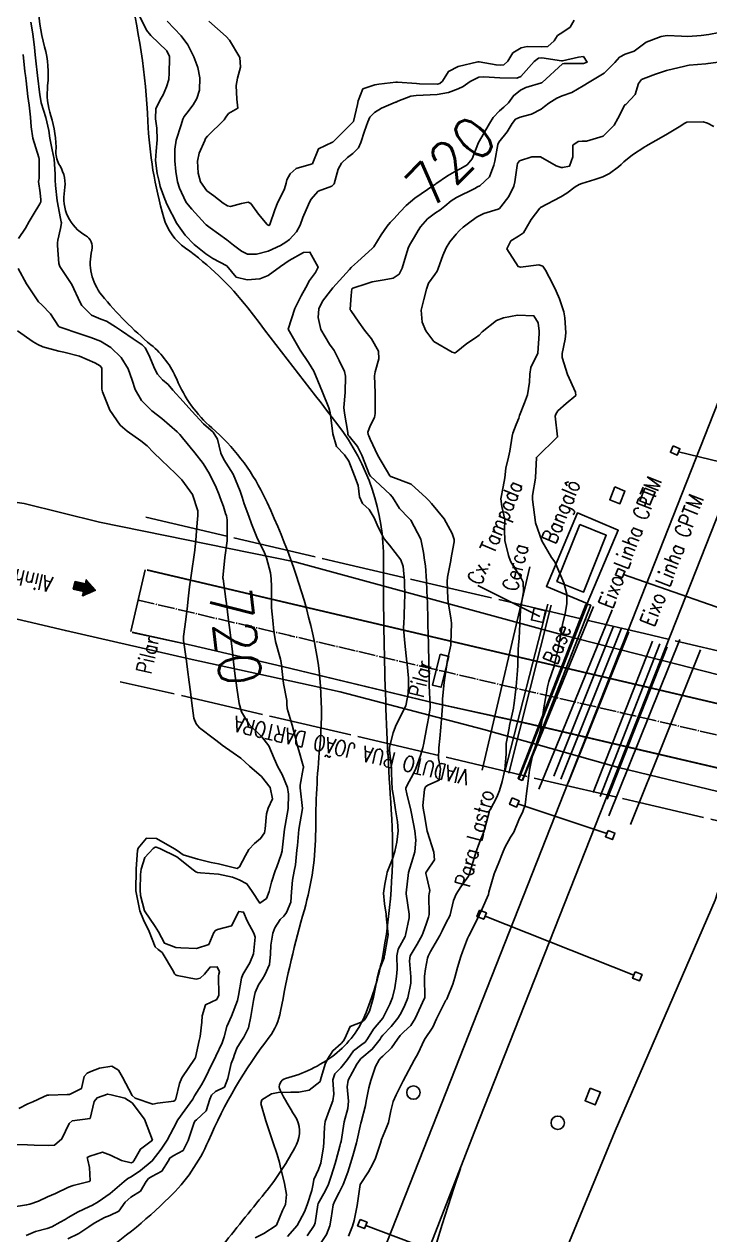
# Model space of a CAD drawing. Header units: metres. Extents: x 318500 to 325275, y 7408834 to 7428799.
# Drawn here: x 321497.7 to 321563.6, y 7415744.6 to 7415860.8 of the extents above; entities that cross this region are included whole.
import ezdxf
from ezdxf.enums import TextEntityAlignment as Align

# ---------------------------------------------------------------- set-up
doc = ezdxf.new("R2010")
doc.units = ezdxf.units.M
doc.header["$MEASUREMENT"] = 0
for name, pattern in [('CONTINUO', [0]), ('TRACEJADO', [8.7, 8, -0.7]), ('TRACO-PONTO', [1.88, 1.6, -0.14, 0, -0.14])]:
    doc.linetypes.add(name, pattern=pattern)
doc.layers.get('0').update_dxf_attribs({"color": 45})
for name, color, linetype in [('Armário', 45, 'Continuous'), ('BASE', 45, 'Continuous'), ('CAIXA', 45, 'Continuous'), ('CERCA', 45, 'Continuous'), ('Cotas', 45, 'Continuous'), ('Curvas de Nivel 1m', 11, 'Continuous'), ('Curvas de Nivel 5m', 15, 'Continuous'), ('Divisas', 45, 'Continuous'), ('EDIFICAÇÃO', 30, 'Continuous'), ('EIXO', 45, 'Continuous'), ('Hidrografia', 140, 'Continuous'), ('LASTRO', 45, 'Continuous'), ('Linha Férrea', 20, 'Continuous'), ('MURETA', 30, 'Continuous'), ('PILAR', 45, 'Continuous'), ('Postes', 20, 'Continuous'), ('Pórticos', 45, 'Continuous'), ('TEXTO', 45, 'Continuous'), ('TRILHO', 45, 'Continuous'), ('VIADUTO', 190, 'Continuous'), ('Vias Primárias', 230, 'Continuous')]:
    doc.layers.add(name, color=color, linetype=linetype)
doc.styles.add('ROMANS', font='romans', dxfattribs={"height": 0.2})
doc.styles.add('Style-STANDARD', font='STANDARD.shx')
doc.linetypes.add('FENCELINE2', pattern='A,0.25,-0.1,[132,ltypeshp.shx,S=0.1,R=0,X=-0.1,Y=0],-0.1,1', length=1.45)

# ---------------------------------------------------------------- blocks, each defined once
blk = doc.blocks.new('6CFE6F08ECEB43CA12CE18')
at = {"color": 1, "linetype": 'CONTINUO', "flags": 128}
for points in [[(-0.17, 1.19), (-0.3, 1.11)], [(-0.24, 1.26), (-0.27, 1.25)], [(-1.49, 0.49), (-0.73, 0.96)], [(-1.48, 0.37), (-0.6, 0.93)], [(-0.87, 0.99), (-1.46, 0.62)], [(-1.01, 1.02), (-1.42, 0.76)], [(-1.15, 1.05), (-1.39, 0.9)], [(-1.28, 1.08), (-1.36, 1.04)], [(-1.34, 0.34), (-0.46, 0.89)], [(-1.21, 0.31), (-0.04, 1.03)], [(-1.07, 0.28), (0.02, 0.96)], [(-0.93, 0.24), (0.09, 0.88)], [(-0.79, 0.21), (0.15, 0.8)], [(-0.66, 0.18), (0.22, 0.73)], [(-0.61, -0.27), (0.48, 0.42)], [(-0.59, -0.13), (0.42, 0.5)], [(-0.56, 0.01), (0.35, 0.57)], [(-0.53, 0.14), (0.29, 0.65)], [(-0.11, 1.11), (-0.33, 0.97)], [(0, 0), (0.55, 0.34)]]:
    blk.add_lwpolyline(points, dxfattribs=at)
blk = doc.blocks.new('AAD64E831E304F7412CF50')
at = {"layer": 'PILAR', "color": 2, "linetype": 'CONTINUO', "flags": 128}
blk.add_lwpolyline([(-0.24, -0.83), (0.75, -1.05), (0.84, -0.64), (1.72, -1.66), (0.48, -2.19), (0.58, -1.77), (-0.41, -1.55)], close=True, dxfattribs=at)
blk = doc.blocks.new('8974559364FF4EF312D094')
at = {"layer": 'PILAR'}
blk.add_hatch(color=1, dxfattribs=at).paths.add_polyline_path([(-2.01, 0.85), (-1.02, 0.62), (-0.93, 1.04), (-0.05, 0.02), (-1.29, -0.52), (-1.19, -0.1), (-2.18, 0.13)])
at = {"layer": 'PILAR', "color": 255}
blk.add_blockref('AAD64E831E304F7412CF50', (-1.77, 1.68), dxfattribs=at)

msp = doc.modelspace()

# ---------------------------------------------------------------- linework, layer by layer
at = {"layer": 'Armário'}
for points in [[(321554.48, 7415816.4), (321555.44, 7415816.01), (321554.95, 7415814.78), (321553.98, 7415815.17)], [(321557.36, 7415816.29), (321558.33, 7415815.9), (321557.83, 7415814.67), (321556.87, 7415815.06)], [(321552.11, 7415758.7), (321553.08, 7415758.31), (321552.58, 7415757.09), (321551.61, 7415757.48)]]:
    msp.add_lwpolyline(points, close=True, dxfattribs=at)
at = {"layer": 'BASE', "linetype": 'CONTINUO', "flags": 128}
msp.add_lwpolyline([(321551.83, 7415805.16), (321551.69, 7415805.11), (321545.18, 7415788.43), (321545.23, 7415788.36)], dxfattribs=at)
msp.add_lwpolyline([(321545.23, 7415788.36), (321551.83, 7415805.16), (321552.15, 7415805.04), (321545.55, 7415788.23)], close=True, dxfattribs=at)
at = {"layer": 'CAIXA', "linetype": 'CONTINUO', "flags": 128}
msp.add_lwpolyline([(321546.72, 7415804.77), (321546.46, 7415803.64), (321547.55, 7415803.39), (321547.81, 7415804.52)], close=True, dxfattribs=at)
at = {"layer": 'CERCA', "linetype": 'FENCELINE2', "ltscale": 2, "flags": 128}
msp.add_lwpolyline([(321551.82, 7415805.2), (321554.8, 7415812.25), (321550.87, 7415813.9), (321547.9, 7415806.85)], close=True, dxfattribs=at)
msp.add_lwpolyline([(321546.31, 7415808.72), (321541.73, 7415789.22)], dxfattribs=at)
at = {"layer": 'Curvas de Nivel 1m', "flags": 128}
for points, elevation in [([(321498.37, 7415861.01), (321498.58, 7415859.88), (321498.75, 7415858.58), (321498.79, 7415857.88), (321498.85, 7415857.29), (321499.03, 7415855.88), (321499.24, 7415854.02), (321499.27, 7415853.87), (321499.38, 7415853.26), (321499.81, 7415851.86), (321500.1, 7415850.62), (321500.2, 7415849.86), (321500.42, 7415848.75), (321500.63, 7415847.85), (321500.72, 7415846.42), (321500.72, 7415845.85), (321500.74, 7415845.32), (321500.91, 7415843.85), (321501.23, 7415842.15), (321501.31, 7415841.84), (321501.32, 7415841.75), (321501.22, 7415841.22), (321500.97, 7415840.07), (321500.93, 7415839.84), (321500.93, 7415839.58), (321501.07, 7415837.84), (321501.18, 7415837.56), (321502.32, 7415835.83), (321503.12, 7415834.09), (321503.27, 7415833.82), (321504.21, 7415832.9), (321505.11, 7415832.51), (321505.64, 7415832.31), (321506.51, 7415831.77), (321507.09, 7415831.37), (321508.2, 7415830.63), (321509.07, 7415830.03), (321509.37, 7415829.74), (321509.72, 7415829.07), (321510.29, 7415827.72), (321510.54, 7415827.22), (321511.03, 7415826.69), (321511.56, 7415826.23), (321512.02, 7415825.69), (321513, 7415824.61), (321513.84, 7415823.67), (321514.97, 7415822.47), (321515.89, 7415821.65), (321516.3, 7415820.99), (321516.64, 7415819.63), (321516.93, 7415819.02), (321517.82, 7415817.62), (321518.48, 7415816.01), (321518.62, 7415815.6), (321518.68, 7415815.41), (321518.87, 7415814.79), (321519.31, 7415813.6), (321519.58, 7415812.86), (321520.09, 7415811.59), (321520.81, 7415810.06), (321521.02, 7415809.58), (321521.39, 7415808.17), (321521.46, 7415807.57), (321521.48, 7415806.86), (321521.48, 7415805.57), (321521.51, 7415804.8), (321521.62, 7415803.57), (321521.72, 7415802.57), (321521.89, 7415801.56), (321522.37, 7415799.86), (321522.43, 7415799.55), (321522.64, 7415797.55), (321522.98, 7415795.9), (321522.97, 7415795.54), (321523.01, 7415795.14), (321523.47, 7415793.54), (321523.79, 7415792.32), (321524, 7415791.53), (321524.13, 7415791.1), (321524.54, 7415789.64), (321524.58, 7415789.56), (321524.58, 7415789.52), (321524.58, 7415789.48), (321524.54, 7415789.36), (321524.25, 7415787.79), (321524.26, 7415787.52), (321524.47, 7415785.53), (321524.13, 7415783.52), (321523.98, 7415781.98), (321523.94, 7415781.53), (321523.79, 7415780.14), (321523.68, 7415779.53), (321523.51, 7415778.65), (321523.43, 7415777.53), (321523.34, 7415776.56), (321522.94, 7415775.54), (321522.68, 7415775.21), (321522.34, 7415774.88), (321521.8, 7415774.09), (321521.62, 7415773.56), (321521.44, 7415772.43), (321521.4, 7415771.56), (321521.29, 7415770.55), (321520.85, 7415769.56), (321520.64, 7415769.19), (321520.26, 7415768.6), (321519.94, 7415767.88), (321519.87, 7415767.58), (321519.77, 7415767.11), (321519.52, 7415765.58), (321519.3, 7415764.48), (321518.85, 7415763.59), (321518.59, 7415763.19), (321518.17, 7415762.52), (321517.92, 7415761.84), (321517.84, 7415761.6), (321517.61, 7415761.06), (321517.31, 7415759.61), (321516.97, 7415758.78), (321516.12, 7415758.38), (321515.72, 7415758.03), (321515.58, 7415757.64), (321515.22, 7415756.51), (321514.29, 7415755.65), (321514.16, 7415755.57), (321514.08, 7415755.41), (321513.5, 7415753.66), (321513, 7415752.71), (321512.04, 7415752.21), (321511.74, 7415751.98), (321511.57, 7415751.69), (321510.97, 7415750.74), (321510.01, 7415750.2), (321509.69, 7415750.02), (321509.45, 7415749.72), (321508.91, 7415748.8), (321507.98, 7415748.22), (321507.43, 7415747.74), (321506.83, 7415746.89), (321505.96, 7415746.46), (321505.45, 7415746.27), (321504.54, 7415745.78), (321504.19, 7415745.55), (321503.94, 7415745.38), (321502.99, 7415744.74), (321501.93, 7415744.22)], 719), ([(321519.93, 7415744.32), (321520.76, 7415744.74), (321521.95, 7415745.51), (321521.97, 7415745.53), (321521.98, 7415745.55), (321522.55, 7415746.96), (321522.83, 7415747.54), (321522.95, 7415748.49), (321522.75, 7415749.54), (321522.33, 7415751.24), (321522.25, 7415751.55), (321522.04, 7415752.33), (321521.62, 7415753.55), (321521.39, 7415754.23), (321520.95, 7415755.56), (321520.47, 7415757.21), (321520.56, 7415757.57), (321521.51, 7415758.16), (321522.12, 7415758.27), (321523.36, 7415758.3), (321524.12, 7415758.31), (321525.12, 7415758.51), (321526.14, 7415759.29), (321526.19, 7415759.44), (321526.19, 7415759.49), (321526.64, 7415761), (321526.87, 7415761.48), (321527.37, 7415762.28), (321528.18, 7415762.98), (321528.41, 7415763.24), (321528.53, 7415763.46), (321529.04, 7415764.62), (321530.21, 7415765.05), (321530.42, 7415765.24), (321530.54, 7415765.44), (321530.89, 7415766.1), (321531.3, 7415767.42), (321531.45, 7415768.23), (321531.66, 7415769.42), (321531.79, 7415769.91), (321532.3, 7415771.21), (321532.33, 7415771.38), (321532.34, 7415771.41), (321532.65, 7415773.07), (321532.69, 7415773.41), (321532.52, 7415775.24), (321532.5, 7415775.41), (321532.36, 7415776.39), (321532.25, 7415777.41), (321532.39, 7415778.28), (321532.57, 7415779.23), (321532.61, 7415779.41), (321533.1, 7415780.72), (321533.35, 7415781.4), (321533.54, 7415782.3), (321533.66, 7415783.4), (321533.61, 7415784.26), (321533.41, 7415785.4), (321533.2, 7415786.71), (321533.09, 7415787.4), (321533.01, 7415788.93), (321533.01, 7415789.41), (321532.84, 7415791.12), (321532.84, 7415791.41), (321533.19, 7415792.8), (321533.39, 7415793.4), (321533.8, 7415794.2), (321534.38, 7415795.39), (321534.63, 7415796.56), (321534.66, 7415797.39), (321534.65, 7415798.06), (321534.51, 7415799.39), (321534.49, 7415799.58), (321534.3, 7415801.4), (321534.18, 7415802.86), (321534.21, 7415803.4), (321534.24, 7415803.89), (321534.26, 7415805.4), (321534.29, 7415805.86), (321534.28, 7415807.4), (321534.15, 7415808.76), (321533.91, 7415809.4), (321532.82, 7415810.81), (321532.32, 7415811.43), (321531.73, 7415812.55), (321531.34, 7415813.44), (321530.87, 7415814.22), (321530.24, 7415814.81), (321529.93, 7415815.45), (321529.81, 7415816.54), (321529.48, 7415817.46), (321528.93, 7415818.88), (321528.49, 7415819.48), (321527.74, 7415820.28), (321527.39, 7415821.49), (321527.17, 7415823.31), (321527.13, 7415823.5), (321527, 7415823.98), (321526.39, 7415825.51), (321525.94, 7415826.6), (321525.56, 7415827.51), (321525.05, 7415828.35), (321524.26, 7415829.53), (321523.1, 7415831.55), (321523.75, 7415833.54), (321524.35, 7415834.74), (321524.79, 7415835.53), (321525.16, 7415836.21), (321525.71, 7415836.97), (321525.98, 7415837.51), (321525.19, 7415838.94), (321524.58, 7415838.91), (321523.19, 7415838.14), (321522.35, 7415837.56), (321521.17, 7415836.7), (321520.37, 7415836.38), (321519.16, 7415836.27), (321518.1, 7415836.55), (321517.2, 7415837.63), (321515.87, 7415838.33), (321515.19, 7415838.76), (321514.08, 7415839.67), (321513.21, 7415840.57), (321512.41, 7415841.69), (321511.49, 7415843.47), (321511.38, 7415843.71), (321511.34, 7415843.79), (321511.26, 7415844.03), (321510.81, 7415845.25), (321510.71, 7415845.72), (321510.53, 7415846.49), (321510.35, 7415847.72), (321510.43, 7415848.62), (321510.52, 7415849.72), (321510.48, 7415850.85), (321510.36, 7415851.73), (321510.38, 7415852.72), (321510.91, 7415853.72), (321511.09, 7415854.02), (321511.41, 7415854.8), (321511.63, 7415855.5), (321511.65, 7415855.71), (321511.66, 7415855.94), (321511.7, 7415857.71), (321511.45, 7415858.25), (321509.91, 7415859.73), (321509.48, 7415860.24), (321508.74, 7415861.75)], 719), ([(321550.57, 7415861.19), (321550.16, 7415860.52), (321549.48, 7415860.06), (321548.96, 7415859.73), (321548.65, 7415859.21), (321548.02, 7415858.66), (321547.46, 7415858.63), (321546.05, 7415858.66), (321545.46, 7415858.54), (321544.66, 7415858.06), (321544.2, 7415857.27), (321543.8, 7415856.91), (321543.44, 7415856.87), (321543.06, 7415856.91), (321541.44, 7415857.19), (321541.32, 7415857.19), (321539.43, 7415856.75), (321538.5, 7415856.28), (321537.93, 7415855.35), (321537.66, 7415855.11), (321537.42, 7415855.07), (321535.7, 7415855.1), (321535.42, 7415855.11), (321533.6, 7415855.24), (321533.42, 7415855.24), (321531.8, 7415855.05), (321531.41, 7415855.01), (321530.27, 7415854.6), (321529.83, 7415853.46), (321529.74, 7415853.11), (321529.36, 7415851.47), (321527.37, 7415849.5), (321527.36, 7415849.48), (321527.34, 7415849.48), (321526, 7415848.85), (321525.47, 7415847.52), (321525.42, 7415847.41), (321525.31, 7415847.37), (321523.87, 7415846.97), (321523.29, 7415846.45), (321522.96, 7415845.88), (321522.89, 7415845.56), (321522.74, 7415845.02), (321522.04, 7415843.57), (321521.82, 7415843), (321521.35, 7415841.58), (321521.29, 7415841.52), (321521.23, 7415841.5), (321521.08, 7415841.58), (321520.25, 7415842.59), (321519.5, 7415843.6), (321519.26, 7415843.74), (321518.62, 7415843.61), (321517.55, 7415843.33), (321517.26, 7415843.39), (321516.84, 7415843.64), (321515.96, 7415844.35), (321515.27, 7415844.83), (321514.68, 7415845.67), (321514.44, 7415846.52), (321514.38, 7415847.67), (321514.54, 7415848.45), (321515.08, 7415849.66), (321515.17, 7415849.84), (321515.34, 7415850.08), (321516.96, 7415851.64), (321517.12, 7415851.88), (321517.37, 7415852.24), (321518.25, 7415852.75), (321518.17, 7415853.62), (321518.1, 7415854.93), (321518.24, 7415855.62), (321518.52, 7415856.7), (321518.45, 7415857.61), (321517.46, 7415859.29), (321517.15, 7415859.63), (321515.49, 7415861.12)], 721), ([(321524.93, 7415744.51), (321525.58, 7415745.5), (321525.68, 7415745.77), (321525.94, 7415747.49), (321525.98, 7415747.62), (321526.66, 7415748.81), (321526.97, 7415749.48), (321527.24, 7415750.25), (321527.61, 7415751.47), (321527.7, 7415751.81), (321528.05, 7415753.12), (321528.13, 7415753.4), (321528.15, 7415753.47), (321528.17, 7415753.57), (321528.46, 7415755.46), (321528.81, 7415756.75), (321528.89, 7415757.46), (321528.77, 7415758.82), (321528.86, 7415759.46), (321529.7, 7415760.99), (321530.01, 7415761.44), (321530.07, 7415761.53), (321530.16, 7415761.6), (321531.17, 7415762.43), (321531.92, 7415763.41), (321532.03, 7415763.58), (321532.2, 7415763.77), (321533, 7415764.61), (321533.63, 7415765.4), (321533.85, 7415765.77), (321534.23, 7415766.5), (321534.6, 7415767.38), (321534.87, 7415768.77), (321534.87, 7415769.38), (321534.74, 7415770.93), (321534.82, 7415771.38), (321535.47, 7415772.53), (321535.95, 7415773.37), (321536.06, 7415773.63), (321536.34, 7415774.45), (321536.58, 7415775.12), (321536.62, 7415775.36), (321536.59, 7415777.15), (321536.62, 7415777.36), (321536.7, 7415777.68), (321536.4, 7415778.9), (321536.33, 7415779.29), (321536.33, 7415779.36), (321536.35, 7415779.41), (321536.4, 7415779.53), (321537.15, 7415780.62), (321537.09, 7415781.35), (321536.46, 7415783.27), (321536.44, 7415783.36), (321536.16, 7415785.05), (321536.1, 7415785.37), (321536.04, 7415785.81), (321536.18, 7415787.36), (321536.27, 7415787.61), (321536.52, 7415787.79), (321537.6, 7415788.26), (321537.72, 7415789.34), (321537.53, 7415790.32), (321537.56, 7415791.35), (321537.66, 7415792.26), (321537.75, 7415793.34), (321537.82, 7415794.12), (321537.9, 7415795.35), (321537.93, 7415796.04), (321538.05, 7415797.35), (321538.11, 7415797.88), (321538.32, 7415799.34), (321538.36, 7415799.65), (321538.7, 7415801.21), (321538.73, 7415801.31), (321538.73, 7415801.34), (321538.73, 7415801.37), (321538.79, 7415803.34), (321538.73, 7415803.83), (321538.46, 7415805.34), (321538.42, 7415805.68), (321538.36, 7415807.34), (321538.38, 7415807.75), (321538.71, 7415809.34), (321538.73, 7415809.41), (321538.81, 7415809.96), (321539.04, 7415811.12), (321539.05, 7415811.34), (321538.84, 7415811.92), (321538.08, 7415813.35), (321536.87, 7415814.82), (321536.6, 7415815.09), (321536.35, 7415815.37), (321534.9, 7415816.66), (321532.94, 7415817.39), (321532.91, 7415817.4), (321532.89, 7415817.42), (321532.85, 7415817.48), (321531.7, 7415819.43), (321530.96, 7415821), (321530.83, 7415821.31), (321530.77, 7415821.44), (321530.74, 7415821.67), (321530.97, 7415822.26), (321531.37, 7415823.05), (321531.44, 7415823.44), (321531.46, 7415824.99), (321531.46, 7415825.44), (321531.4, 7415827.07), (321531.44, 7415827.44), (321531.8, 7415828.69), (321531.77, 7415829.43), (321531.09, 7415830.6), (321530.43, 7415831.45), (321529.88, 7415832.23), (321529.12, 7415833.32), (321529.06, 7415833.41), (321529.05, 7415833.47), (321529.14, 7415834.76), (321529.21, 7415835.41), (321529.3, 7415835.47), (321530.68, 7415835.92), (321531.16, 7415836.08), (321532.31, 7415836.28), (321533.17, 7415836.44), (321533.75, 7415836.83), (321534.03, 7415837.41), (321534.38, 7415838.59), (321534.65, 7415839.4), (321534.83, 7415839.77), (321535.22, 7415840.41), (321535.59, 7415841.02), (321535.81, 7415841.38), (321536.48, 7415842.14), (321537.25, 7415842.71), (321537.65, 7415842.97), (321538.13, 7415843.35), (321538.76, 7415843.85), (321539.27, 7415844.17), (321541.02, 7415845.06), (321541.28, 7415845.19), (321541.5, 7415845.31), (321542.42, 7415846.16), (321542.86, 7415847.29), (321542.93, 7415847.68), (321543.24, 7415849.28), (321543.34, 7415849.49), (321544.13, 7415850.49), (321544.6, 7415851.27), (321544.94, 7415851.69), (321545.37, 7415851.88), (321546.45, 7415852.17), (321547.38, 7415852.66), (321547.71, 7415852.9), (321548.12, 7415853.22), (321548.88, 7415853.72), (321549.4, 7415853.94), (321550.33, 7415854.27), (321551.42, 7415854.89), (321551.58, 7415855.01), (321551.85, 7415855.17), (321553.43, 7415856.12), (321554.47, 7415857.13), (321554.92, 7415857.66), (321555.45, 7415857.95), (321556.33, 7415858.24), (321557.47, 7415859.1), (321558.91, 7415859.64), (321559.48, 7415859.72), (321560.87, 7415859.66), (321561.48, 7415859.64), (321562.77, 7415859.74), (321563.48, 7415859.84), (321564.47, 7415860.02)], 721), ([(321526.02, 7415743.49), (321526.78, 7415744.64), (321527.09, 7415745.48), (321527.21, 7415746.23), (321527.42, 7415747.48), (321527.57, 7415747.89), (321527.99, 7415748.68), (321528.38, 7415749.46), (321528.84, 7415750.64), (321529.07, 7415751.45), (321529.29, 7415752.2), (321529.66, 7415753.45), (321530.08, 7415755.34), (321530.1, 7415755.44), (321530.52, 7415757.02), (321530.6, 7415757.43), (321530.85, 7415758.71), (321531.04, 7415759.43), (321531.49, 7415760.76), (321531.83, 7415761.42), (321531.98, 7415761.6), (321532.17, 7415761.78), (321533.01, 7415762.57), (321533.59, 7415763.4), (321533.84, 7415763.74), (321534.2, 7415764.09), (321534.87, 7415764.72), (321535.29, 7415765.37), (321536.2, 7415767.33), (321536.22, 7415767.36), (321536.22, 7415767.38), (321536.19, 7415769.36), (321536.19, 7415769.44), (321536.28, 7415770.15), (321536.49, 7415771.17), (321536.54, 7415771.36), (321536.75, 7415771.8), (321537.66, 7415773.34), (321537.88, 7415773.78), (321538.34, 7415774.72), (321538.56, 7415775.11), (321538.65, 7415775.33), (321538.98, 7415776.72), (321539.23, 7415777.32), (321539.69, 7415778.01), (321540.4, 7415779.04), (321540.52, 7415779.31), (321540.96, 7415780.76), (321541.13, 7415781.3), (321541.48, 7415782.26), (321541.87, 7415783.29), (321542.4, 7415785.2), (321542.41, 7415785.28), (321542.43, 7415785.33), (321542.48, 7415785.42), (321543.14, 7415786.63), (321543.39, 7415787.27), (321543.65, 7415788.13), (321543.91, 7415789.26), (321544.04, 7415790.75), (321544.03, 7415791.27), (321544.04, 7415791.79), (321544.31, 7415793.26), (321544.36, 7415793.49), (321544.61, 7415794.58), (321544.72, 7415795.16), (321544.73, 7415795.26), (321544.75, 7415795.39), (321545, 7415797.25), (321545.13, 7415798.78), (321545.15, 7415799.25), (321545.18, 7415800.77), (321545.22, 7415801.25), (321545.29, 7415801.84), (321545.34, 7415803.25), (321545.4, 7415804.59), (321545.49, 7415805.25), (321545.69, 7415806.33), (321545.67, 7415807.25), (321545.37, 7415807.83), (321544.79, 7415808.67), (321544.46, 7415809.26), (321544.25, 7415809.82), (321543.9, 7415811.27), (321543.88, 7415812.24), (321543.89, 7415813.27), (321543.62, 7415814.52), (321543.53, 7415815.27), (321543.74, 7415816.42), (321543.9, 7415817.27), (321544.01, 7415818.19), (321544.24, 7415819.27), (321544.37, 7415819.84), (321544.6, 7415821.26), (321544.66, 7415821.57), (321544.98, 7415822.38), (321545.24, 7415823.01), (321545.32, 7415823.26), (321545.78, 7415824.48), (321546.07, 7415825.24), (321546.26, 7415826.47), (321546.29, 7415827.24), (321546.41, 7415827.87), (321547.07, 7415829.23), (321547.21, 7415831.12), (321547.21, 7415831.23), (321547.21, 7415831.34), (321547.11, 7415832.15), (321546.69, 7415832.81), (321545.12, 7415832.89), (321543.76, 7415832.62), (321543.11, 7415832.36), (321541.73, 7415831.3), (321541.43, 7415830.97), (321541.09, 7415830.7), (321540.24, 7415830.17), (321539.22, 7415829.34), (321539.13, 7415829.28), (321539.07, 7415829.27), (321538.84, 7415829.34), (321537.09, 7415830.37), (321536.3, 7415831.37), (321535.96, 7415832.23), (321535.87, 7415833.38), (321536.12, 7415834.39), (321536.38, 7415835.37), (321536.58, 7415835.95), (321537.17, 7415836.79), (321537.41, 7415837.12), (321537.51, 7415837.36), (321537.94, 7415838.6), (321538.28, 7415839.35), (321538.63, 7415839.93), (321539.22, 7415840.67), (321539.54, 7415841.02), (321539.91, 7415841.33), (321540.66, 7415841.9), (321541.25, 7415842.33), (321541.9, 7415842.65), (321543.26, 7415843.05), (321543.4, 7415843.14), (321543.52, 7415843.28), (321544.27, 7415844.27), (321544.76, 7415845.27), (321544.86, 7415845.69), (321545.09, 7415847.26), (321545.13, 7415847.44), (321545.32, 7415847.7), (321546.49, 7415848.07), (321547.32, 7415848.08), (321548.82, 7415847.21), (321549.31, 7415847.05), (321549.45, 7415847.06), (321550.12, 7415847.19), (321550.44, 7415848.07), (321550.42, 7415849.19), (321550.95, 7415849.57), (321551.34, 7415849.59), (321551.75, 7415849.58), (321553.35, 7415850.08), (321554.39, 7415851.13), (321554.74, 7415851.76), (321555.39, 7415853.02), (321555.44, 7415853.07), (321555.53, 7415853.12), (321556.43, 7415854.08), (321556.75, 7415855.11), (321557.03, 7415855.5), (321557.43, 7415855.68), (321558.36, 7415856.02), (321559.43, 7415856.38), (321561.19, 7415856.79), (321561.44, 7415856.84), (321561.61, 7415856.87), (321563.2, 7415857.02), (321563.41, 7415857.05), (321563.44, 7415857.05), (321565.17, 7415857.26)], 722), ([(321528.9, 7415744.49), (321529.28, 7415745.45), (321529.42, 7415745.99), (321529.71, 7415747.44), (321530, 7415749.44), (321530.8, 7415750.65), (321531.21, 7415751.42), (321531.47, 7415751.99), (321531.95, 7415753.41), (321532.06, 7415753.76), (321532.55, 7415754.93), (321532.72, 7415755.4), (321532.97, 7415756.53), (321533.19, 7415757.4), (321533.47, 7415758.05), (321534.14, 7415759.39), (321535.2, 7415761.37), (321535.56, 7415761.98), (321536.19, 7415763.36), (321537, 7415764.56), (321537.35, 7415765.34), (321538.24, 7415767.13), (321538.32, 7415767.25), (321538.36, 7415767.33), (321538.91, 7415768.68), (321539.09, 7415769.32), (321539.34, 7415770.26), (321539.68, 7415771.32), (321539.83, 7415771.79), (321540.32, 7415773.05), (321540.44, 7415773.31), (321541.09, 7415774.55), (321541.44, 7415775.29), (321541.73, 7415775.92), (321542.32, 7415777.28), (321542.38, 7415777.5), (321542.87, 7415779.27), (321543.33, 7415780.35), (321543.68, 7415781.26), (321543.9, 7415781.79), (321544.45, 7415782.77), (321544.64, 7415783.06), (321544.75, 7415783.25), (321545.25, 7415784.46), (321545.63, 7415785.24), (321545.85, 7415785.88), (321546.02, 7415787.23), (321546.07, 7415787.68), (321546.28, 7415789.23), (321546.55, 7415790.61), (321546.75, 7415791.23), (321547.21, 7415792.59), (321547.35, 7415793.22), (321547.52, 7415794.3), (321547.66, 7415795.21), (321547.88, 7415796.46), (321548.01, 7415797.21), (321548.13, 7415797.72), (321548.63, 7415799.2), (321548.64, 7415799.23), (321548.67, 7415799.38), (321549.02, 7415800.87), (321549.09, 7415801.2), (321549.33, 7415802.58), (321549.44, 7415803.19), (321549.69, 7415804.24), (321549.87, 7415805.19), (321549.85, 7415806.1), (321549.58, 7415807.19), (321548.8, 7415809), (321548.73, 7415809.13), (321548.69, 7415809.2), (321548.37, 7415809.64), (321547.47, 7415811.22), (321546.86, 7415812.94), (321546.81, 7415813.23), (321546.59, 7415814.95), (321546.55, 7415815.24), (321546.55, 7415815.57), (321546.85, 7415817.23), (321546.85, 7415817.29), (321546.94, 7415819.23), (321548.96, 7415821.2), (321548.74, 7415823.2), (321548.79, 7415823.4), (321549, 7415823.7), (321549.79, 7415824.41), (321550.72, 7415825.18), (321550.7, 7415825.5), (321549.92, 7415827.19), (321549.42, 7415828.84), (321549.42, 7415829.2), (321549.7, 7415830.58), (321549.75, 7415831.19), (321549.67, 7415832.64), (321549.57, 7415833.2), (321549.14, 7415834.44), (321548.82, 7415835.2), (321548.5, 7415835.87), (321547.8, 7415837.22), (321547.54, 7415837.58), (321547.18, 7415837.71), (321545.42, 7415837.49), (321545.18, 7415837.56), (321544.1, 7415839.27), (321544.47, 7415840.01), (321545.22, 7415840.48), (321545.68, 7415840.8), (321545.96, 7415841.25), (321546.42, 7415842.07), (321547.26, 7415843.16), (321547.29, 7415843.2), (321547.34, 7415843.23), (321549.27, 7415844.25), (321549.86, 7415844.6), (321550.64, 7415845.19), (321551.03, 7415845.43), (321551.29, 7415845.52), (321552.55, 7415845.9), (321553.3, 7415846.18), (321553.94, 7415846.5), (321554.82, 7415847.13), (321555.07, 7415847.36), (321555.32, 7415847.61), (321556.15, 7415848.29), (321557.34, 7415849.04), (321557.38, 7415849.06), (321557.45, 7415849.1), (321559.35, 7415850.2), (321560.81, 7415851.05), (321561.12, 7415851.29), (321561.37, 7415851.42), (321562.96, 7415851.43), (321563.36, 7415851.32), (321563.98, 7415851.01)], 723), ([(321497.09, 7415831.38), (321498.61, 7415830.34), (321499.07, 7415830.06), (321499.54, 7415829.86), (321501.06, 7415829.44), (321501.54, 7415829.35), (321503.06, 7415828.95), (321504.53, 7415828.32), (321505.04, 7415828.03), (321505.19, 7415827.79), (321505.2, 7415825.97), (321505.21, 7415825.79), (321505.28, 7415825.53), (321505.97, 7415823.78), (321506.97, 7415822.33), (321507.62, 7415821.75), (321508.95, 7415820.83), (321509.55, 7415820.33), (321510.15, 7415819.72), (321510.93, 7415818.96), (321512.29, 7415817.69), (321512.9, 7415817.08), (321513.9, 7415815.67), (321514.41, 7415814.12), (321514.42, 7415813.66), (321514.29, 7415812.22), (321514.26, 7415811.67), (321514.14, 7415810.33), (321514.04, 7415809.67), (321513.88, 7415808.58), (321513.74, 7415807.67), (321513.61, 7415806.82), (321513.48, 7415805.67), (321513.43, 7415804.98), (321513.26, 7415803.67), (321513.06, 7415802.03), (321513.06, 7415801.67), (321513.12, 7415801.25), (321513.34, 7415799.67), (321513.44, 7415798.88), (321513.6, 7415797.67), (321513.71, 7415796.74), (321513.85, 7415795.66), (321514.05, 7415794.2), (321514.25, 7415793.66), (321514.58, 7415793.29), (321516.02, 7415792.19), (321516.56, 7415791.78), (321516.76, 7415791.63), (321517.82, 7415790.88), (321518.55, 7415790.37), (321518.95, 7415790), (321519.38, 7415789.59), (321520.53, 7415788.62), (321521.37, 7415787.56), (321521.58, 7415786.47), (321521.19, 7415785.56), (321521, 7415785.04), (321520.89, 7415783.57), (321520.81, 7415783.21), (321520.45, 7415782.65), (321519.85, 7415782.17), (321519.31, 7415781.59), (321518.99, 7415781.03), (321518.41, 7415779.94), (321518.21, 7415779.79), (321516.41, 7415780.21), (321515.69, 7415780.36), (321514.42, 7415780.66), (321513, 7415781.1), (321512.43, 7415781.51), (321512.19, 7415781.68), (321510.44, 7415782.65), (321509.48, 7415782.68), (321508.68, 7415781.73), (321508.63, 7415781.52), (321508.5, 7415779.73), (321508.5, 7415779.63), (321508.46, 7415777.73), (321508.46, 7415777.65), (321508.84, 7415775.73), (321509.2, 7415774.86), (321509.75, 7415773.72), (321510.31, 7415772.25), (321510.6, 7415772), (321511.01, 7415771.7), (321512.08, 7415769.88), (321512.17, 7415769.68), (321512.27, 7415769.57), (321512.43, 7415769.51), (321514.26, 7415769.17), (321514.65, 7415769.26), (321515.05, 7415769.64), (321515.6, 7415770.32), (321516.28, 7415770.33), (321516.5, 7415769.86), (321516.43, 7415769.63), (321516.41, 7415769.48), (321516.43, 7415767.63), (321516.24, 7415767.21), (321515.17, 7415766.7), (321514.84, 7415765.64), (321514.81, 7415765.04), (321514.65, 7415763.65), (321514.56, 7415763.27), (321514.19, 7415761.65), (321514.19, 7415761.62), (321514.16, 7415761.57), (321512.9, 7415759.67), (321512.66, 7415759.15), (321512.3, 7415757.68), (321512.24, 7415757.55), (321512.11, 7415757.46), (321510.55, 7415757.25), (321510.1, 7415757.17), (321508.41, 7415757.73), (321508.11, 7415758), (321507.18, 7415759.74), (321506.8, 7415760.41), (321506.15, 7415760.8), (321504.98, 7415760.61), (321504.15, 7415760.3), (321503.8, 7415760.14), (321503.52, 7415759.8), (321503.26, 7415758.67), (321502.11, 7415758.1), (321501.86, 7415758.07), (321500.11, 7415758.03), (321499.95, 7415758.01), (321499.59, 7415757.85), (321498.59, 7415757.38), (321498.1, 7415757.2), (321497.22, 7415756.75)], 721), ([(321496.64, 7415753.3), (321498.05, 7415753.27), (321498.69, 7415753.22), (321500.05, 7415753.19), (321500.65, 7415753.23), (321501.37, 7415753.82), (321502.07, 7415755.3), (321502.34, 7415755.55), (321504.08, 7415755.79), (321504.47, 7415757.41), (321504.74, 7415757.78), (321505.76, 7415758.12), (321506.11, 7415758.05), (321507.42, 7415757.74), (321508.1, 7415757.3), (321509.31, 7415755.72), (321510.06, 7415753.71), (321508.92, 7415752.85), (321508.29, 7415751.73), (321508.17, 7415751.58), (321508.03, 7415751.53), (321507.08, 7415751.74), (321506.04, 7415752.26), (321505.28, 7415752.54), (321504.04, 7415752.17), (321503.8, 7415752.03), (321503.86, 7415751.79), (321504.02, 7415751.08), (321504.07, 7415749.79), (321504, 7415749.74), (321502.44, 7415749.36), (321501.99, 7415749.18), (321500.75, 7415748.59), (321499.98, 7415748.27), (321499.11, 7415747.85), (321498.29, 7415747.55), (321497.97, 7415747.49), (321496.6, 7415747.26)], 721)]:
    msp.add_lwpolyline(points, dxfattribs=dict(at, elevation=elevation))
at = {"layer": 'Curvas de Nivel 5m', "elevation": 720, "flags": 128}
for points in [[(321523.02, 7415744.45), (321523.95, 7415745.52), (321524.66, 7415746.82), (321524.92, 7415747.51), (321525.37, 7415748.87), (321525.49, 7415749.5), (321525.57, 7415749.94), (321526.02, 7415750.9), (321526.18, 7415751.34), (321526.22, 7415751.49), (321526.48, 7415753.06), (321526.53, 7415753.49), (321526.57, 7415754.99), (321526.65, 7415755.48), (321527.03, 7415756.54), (321527.38, 7415757.48), (321527.47, 7415758.13), (321527.4, 7415759.48), (321527.57, 7415760.06), (321528.15, 7415760.64), (321528.8, 7415761.46), (321529.36, 7415762.27), (321530.18, 7415762.88), (321530.5, 7415763.12), (321530.72, 7415763.43), (321531.28, 7415764.35), (321532.18, 7415765.41), (321532.22, 7415765.47), (321532.87, 7415766.77), (321533.13, 7415767.4), (321533.33, 7415768.32), (321533.49, 7415769.4), (321533.55, 7415770.13), (321533.53, 7415771.4), (321533.66, 7415772.05), (321534.32, 7415773.26), (321534.37, 7415773.39), (321534.7, 7415775.03), (321534.72, 7415775.38), (321534.43, 7415777.34), (321534.42, 7415777.39), (321534.42, 7415777.43), (321534.64, 7415779.39), (321535.07, 7415780.73), (321535.26, 7415781.38), (321535.34, 7415782.49), (321535.25, 7415783.38), (321535.13, 7415784.05), (321534.86, 7415785.38), (321534.5, 7415786.94), (321534.4, 7415787.39), (321534.4, 7415787.5), (321534.52, 7415787.77), (321535.09, 7415788.83), (321535.36, 7415789.38), (321535.8, 7415790.62), (321536.02, 7415791.37), (321536.12, 7415791.81), (321536.41, 7415793.36), (321536.44, 7415793.52), (321536.61, 7415794.38), (321536.74, 7415795.24), (321536.74, 7415795.36), (321536.65, 7415797.35), (321536.65, 7415797.75), (321536.61, 7415799.36), (321536.61, 7415799.42), (321536.56, 7415801.36), (321536.51, 7415803.15), (321536.5, 7415803.36), (321536.5, 7415803.59), (321536.46, 7415805.36), (321536.44, 7415805.68), (321536.38, 7415807.37), (321536.27, 7415808.84), (321536.19, 7415809.37), (321536.08, 7415810.1), (321535.83, 7415811.38), (321534.86, 7415813.21), (321534.69, 7415813.39), (321533.8, 7415814.34), (321533.1, 7415815.42), (321532.88, 7415815.66), (321530.99, 7415817.44), (321530.91, 7415817.55), (321530.16, 7415819.45), (321529.76, 7415820.27), (321528.96, 7415821.28), (321528.87, 7415821.38), (321528.84, 7415821.47), (321528.83, 7415821.61), (321528.5, 7415823.48), (321528.45, 7415824.02), (321528.56, 7415825.48), (321528.59, 7415827.04), (321528.49, 7415827.48), (321528, 7415828.54), (321527.5, 7415829.49), (321527.08, 7415830.1), (321526.22, 7415831.51), (321525.98, 7415832.65), (321526.04, 7415833.51), (321526.4, 7415834.24), (321527.15, 7415835.23), (321527.38, 7415835.5), (321528.99, 7415837.28), (321529.15, 7415837.47), (321529.18, 7415837.5), (321529.74, 7415838.02), (321531.2, 7415839.32), (321531.26, 7415839.37), (321531.32, 7415839.44), (321532.04, 7415840.61), (321532.59, 7415841.43), (321532.89, 7415841.77), (321533.24, 7415842.13), (321533.86, 7415842.8), (321534.42, 7415843.4), (321535.27, 7415844.13), (321537.08, 7415845.36), (321537.2, 7415845.44), (321537.28, 7415845.5), (321538.38, 7415846.26), (321539.3, 7415846.77), (321539.67, 7415846.96), (321540.27, 7415847.33), (321540.75, 7415847.88), (321541.31, 7415849.31), (321541.34, 7415849.39), (321542.42, 7415851.29), (321542.78, 7415851.87), (321543.38, 7415852.51), (321543.81, 7415852.85), (321544.24, 7415853.27), (321544.72, 7415853.95), (321545.41, 7415854.49), (321545.93, 7415854.73), (321547.42, 7415855.19), (321547.45, 7415855.2), (321547.49, 7415855.23), (321549.44, 7415857.01), (321549.59, 7415857.04), (321551.44, 7415857.04), (321551.8, 7415857.17), (321551.45, 7415857.7), (321550.98, 7415857.65), (321549.44, 7415857.3), (321549.34, 7415857.31), (321547.45, 7415857.58), (321547.12, 7415857.56), (321546.71, 7415857.24), (321545.43, 7415855.8), (321545.05, 7415855.64), (321543.42, 7415855.66), (321541.89, 7415855.77), (321541.42, 7415855.73), (321540.58, 7415855.32), (321539.9, 7415854.84), (321539.41, 7415854.61), (321538.5, 7415854.26), (321537.4, 7415854.06), (321536.74, 7415854.03), (321535.4, 7415853.97), (321534.89, 7415853.9), (321533.62, 7415853.42), (321533.46, 7415853.34), (321533.39, 7415853.32), (321532.05, 7415852.76), (321531.37, 7415852.34), (321530.94, 7415851.88), (321530.74, 7415851.45), (321530.44, 7415850.54), (321530.08, 7415849.46), (321529.84, 7415848.95), (321529.32, 7415848.42), (321528.78, 7415848.01), (321528.23, 7415847.49), (321527.9, 7415846.89), (321527.51, 7415845.5), (321527.28, 7415845.27), (321525.98, 7415844.8), (321525.26, 7415844), (321525.04, 7415843.52), (321524.51, 7415842.27), (321524.24, 7415841.53), (321523.88, 7415840.88), (321523.21, 7415840.15), (321522.88, 7415839.88), (321522.37, 7415839.56), (321521.19, 7415839.04), (321520.04, 7415838.74), (321519.19, 7415838.73), (321518.61, 7415839.02), (321517.86, 7415839.62), (321517.21, 7415840.12), (321515.6, 7415841.28), (321515.23, 7415841.55), (321515.11, 7415841.66), (321513.86, 7415843.06), (321513.32, 7415843.68), (321513.26, 7415843.76), (321512.65, 7415845.07), (321512.47, 7415845.69), (321512.3, 7415846.69), (321512.2, 7415847.7), (321512.2, 7415848.83), (321512.35, 7415849.69), (321512.82, 7415851.15), (321512.98, 7415851.69), (321513.11, 7415851.94), (321513.37, 7415852.29), (321513.98, 7415853.08), (321514.34, 7415853.67), (321514.59, 7415854.48), (321514.62, 7415855.67), (321514.43, 7415856.67), (321514.05, 7415857.67), (321513.46, 7415858.82), (321512.81, 7415859.69), (321511.49, 7415861.09)], [(321497.66, 7415857.9), (321497.82, 7415856.29), (321497.87, 7415855.89), (321497.94, 7415855.37), (321498.11, 7415853.89), (321498.23, 7415853.04), (321498.36, 7415851.88), (321498.43, 7415850.96), (321498.59, 7415849.88), (321499.16, 7415848.03), (321499.19, 7415847.87), (321499.17, 7415845.99), (321499.15, 7415845.87), (321499.13, 7415845.73), (321499.27, 7415844.64), (321499.34, 7415843.95), (321499.35, 7415843.87), (321499.35, 7415843.78), (321499.26, 7415843.56), (321498.6, 7415842.51), (321498.23, 7415841.88), (321497.86, 7415841.25), (321497.21, 7415840.25)], [(321497.17, 7415837.37), (321497.96, 7415835.89), (321499.12, 7415834.18), (321499.43, 7415833.87), (321500.28, 7415833.02), (321501.03, 7415831.84), (321501.1, 7415831.78), (321501.19, 7415831.74), (321503.09, 7415831.08), (321504.14, 7415830.75), (321505.08, 7415830.39), (321506.08, 7415829.77), (321507.06, 7415828.81), (321507.74, 7415827.75), (321508.12, 7415826.65), (321508.39, 7415825.75), (321509, 7415824.69), (321510.01, 7415823.72), (321510.98, 7415822.97), (321512.45, 7415821.69), (321512.7, 7415821.43), (321512.95, 7415821.11), (321514.13, 7415819.67), (321514.93, 7415818.66), (321515.55, 7415817.65), (321516.18, 7415816.36), (321516.48, 7415815.64), (321516.58, 7415815.34), (321516.87, 7415814.53), (321517.09, 7415813.86), (321517.16, 7415813.63), (321517.23, 7415813.25), (321517.25, 7415811.62), (321517.23, 7415811.22), (321517.01, 7415809.63), (321516.83, 7415807.68), (321516.82, 7415807.63), (321516.84, 7415807.57), (321517.1, 7415805.62), (321517.16, 7415805.2), (321517.36, 7415803.62), (321517.51, 7415802.42), (321517.61, 7415801.62), (321517.74, 7415800.56), (321517.85, 7415799.61), (321518.02, 7415798.24), (321518.1, 7415797.61), (321518.16, 7415797.13), (321518.4, 7415795.6), (321518.61, 7415794.83), (321519.35, 7415793.59), (321520.57, 7415792.4), (321521.24, 7415791.56), (321521.76, 7415790.35), (321522.11, 7415789.55), (321522.53, 7415788.8), (321523.02, 7415787.54), (321523.14, 7415786.9), (321523.11, 7415785.54), (321522.82, 7415783.9), (321522.75, 7415783.55), (321522.72, 7415783.28), (321522.53, 7415781.55), (321522.52, 7415781.46), (321522.42, 7415781.12), (321522.01, 7415779.95), (321521.86, 7415779.56), (321521.5, 7415778.45), (321521.26, 7415777.56), (321521.03, 7415776.91), (321520.36, 7415776.46), (321519.64, 7415777.58), (321519.12, 7415778.32), (321518.39, 7415778.68), (321517.74, 7415778.96), (321516.4, 7415779.23), (321514.69, 7415779.35), (321514.4, 7415779.4), (321514.22, 7415779.47), (321513.98, 7415779.66), (321512.42, 7415780.89), (321510.76, 7415781.71), (321510.43, 7415781.83), (321510.31, 7415781.84), (321510.13, 7415781.71), (321509.32, 7415780.82), (321508.98, 7415779.72), (321508.92, 7415779.2), (321508.87, 7415777.73), (321508.9, 7415777.19), (321509.29, 7415775.72), (321510.33, 7415774.21), (321510.65, 7415773.71), (321511.22, 7415772.61), (321512.31, 7415772.19), (321512.79, 7415772.16), (321514.3, 7415772.11), (321515.47, 7415772.47), (321515.97, 7415773.63), (321516.11, 7415773.84), (321516.32, 7415773.91), (321517.66, 7415774.28), (321518.33, 7415775.6), (321518.35, 7415775.66), (321518.82, 7415775.59), (321519.17, 7415774.76), (321519.8, 7415773.58), (321519.92, 7415773.18), (321519.78, 7415771.58), (321519.43, 7415770.73), (321518.74, 7415769.59), (321518.62, 7415769.24), (321518.33, 7415767.6), (321518.24, 7415767.11), (321517.65, 7415765.61), (321517.2, 7415764.62), (321516.94, 7415763.62), (321516.77, 7415763.03), (321516.16, 7415761.75), (321516.12, 7415761.67), (321516.09, 7415761.63), (321515.45, 7415760.33), (321515.12, 7415759.64), (321514.77, 7415759.01), (321514.11, 7415757.95), (321514, 7415757.76), (321513.93, 7415757.65), (321513.16, 7415756.59), (321512.51, 7415755.67), (321512.07, 7415754.84), (321511.48, 7415753.69), (321510.91, 7415752.84), (321510.05, 7415751.71), (321508.93, 7415750.8), (321508.01, 7415750.19), (321507.71, 7415750.03), (321507.34, 7415749.74), (321505.99, 7415748.59), (321504.84, 7415747.78), (321504.3, 7415747.46), (321503.97, 7415747.3), (321502.93, 7415746.84), (321501.96, 7415746.27), (321501.67, 7415746.1), (321501.21, 7415745.82), (321500.41, 7415745.37), (321499.94, 7415745.21), (321498.84, 7415744.95), (321497.93, 7415744.56)]]:
    msp.add_lwpolyline(points, dxfattribs=at)
at = {"layer": 'Divisas'}
msp.add_lwpolyline([(321488.09, 7415582.29), (321506.3, 7415621.27), (321510.04, 7415630.81), (321522.49, 7415650.94), (321515.48, 7415653.98), (321526.86, 7415687.09), (321537.68, 7415713.9), (321554.49, 7415754.61), (321564.11, 7415776.75), (321565.44, 7415780.95), (321573.01, 7415779.48), (321580.04, 7415804.44), (321585.71, 7415817.39), (321588.02, 7415816.38), (321593.47, 7415831.32), (321617.35, 7415888.74), (321630.81, 7415922.75), (321645.06, 7415957.21)], dxfattribs=at)
at = {"layer": 'EDIFICAÇÃO', "linetype": 'CONTINUO', "flags": 128}
msp.add_lwpolyline([(321551.1, 7415812.78), (321548.9, 7415807.33), (321551.44, 7415806.3), (321553.64, 7415811.76)], close=True, dxfattribs=at)
msp.add_lwpolyline([(321551.1, 7415812.78), (321548.9, 7415807.33), (321551.44, 7415806.3), (321553.64, 7415811.76)], close=True, dxfattribs=at)
at = {"layer": 'EIXO', "linetype": 'CONTINUO', "flags": 128}
for points in [[(321549.29, 7415788.34), (321555.08, 7415802.79)], [(321553.04, 7415786.7), (321558.79, 7415801.33)], [(321553.04, 7415786.7), (321558.79, 7415801.33)]]:
    msp.add_lwpolyline(points, dxfattribs=at)
at = {"layer": 'Hidrografia'}
for points in [[(321516.58, 7415743.31, -0.002862), (321520.86, 7415748.64, 0.051231), (321523.89, 7415753.28, 0.270546), (321523.75, 7415756.03, -0.02821), (321522.33, 7415758.49, -0.481627), (321522.85, 7415759.63, 0.10448), (321527.54, 7415761.9, 0.134207), (321530.58, 7415765.95, 0.050477), (321532.25, 7415771.79, 0.060812), (321532.99, 7415785.41, -0.018083), (321532.26, 7415809.29, 0.16665), (321527.87, 7415822.35, 0.00097), (321519.21, 7415833.58, 0.073567), (321513.23, 7415839.32, -0.168981), (321511.15, 7415842.24, -0.059557), (321509.63, 7415851.48, 0.052174), (321507.63, 7415864.75, 0.122772), (321503.27, 7415872.76, -0.137508), (321500.44, 7415878.36, 0.226446), (321494.63, 7415886.15, -0.071671), (321491.02, 7415888.76, 0.182174), (321481.54, 7415892.89, -0.014976), (321462.34, 7415894.42, 0.049577), (321440.7, 7415894.65, -0.101444)], [(321499.09, 7415863.06, 0.061375), (321499.71, 7415858.64, -0.092979), (321500, 7415854.94, 0.106745), (321500.3, 7415852.03, -0.087774), (321500.8, 7415848.58, 0.148821), (321501.16, 7415847.24, -0.186154), (321501.62, 7415844.85, 0.319191), (321503.65, 7415840.52, -0.339427), (321504.24, 7415839.13, 0.238309), (321505.2, 7415834.81, 0.048709), (321509.92, 7415830.04, -0.120752), (321512.39, 7415826.73, 0.114954), (321515.77, 7415822.06, -0.100515), (321520.7, 7415815.66, -0.053035), (321525.27, 7415803.1, -0.085397), (321526.13, 7415791.4, 0.023649), (321525.74, 7415783.47, -0.069467), (321524.65, 7415775.82, 0.025164), (321522.37, 7415766.08, -0.118561), (321521.28, 7415763.6, 0.060763), (321515.43, 7415753.63, -0.098383), (321511.67, 7415748.19, -0.045307), (321504.15, 7415742.11, -0.112794)]]:
    msp.add_lwpolyline(points, format="xyb", dxfattribs=at)
at = {"layer": 'LASTRO', "linetype": 'CONTINUO', "flags": 128}
for points in [[(321552.43, 7415804.92), (321545.6, 7415788.22)], [(321547.17, 7415787.39), (321554.2, 7415804.61)], [(321560.69, 7415801.76), (321553.88, 7415784.82)], [(321562.7, 7415800.75), (321555.97, 7415784.01)]]:
    msp.add_lwpolyline(points, dxfattribs=at)
at = {"layer": 'Linha Férrea'}
for points in [[(321798.98, 7416497.54), (321750.6, 7416346.47), (321714.59, 7416233.7, -0.00337), (321686.79, 7416141.75, -0.016343), (321644.52, 7416022.17), (321593.15, 7415895.01), (321566.16, 7415829.01), (321499.47, 7415659.97), (321478.31, 7415606.63, -0.011032), (321468.49, 7415582.4, -0.032105), (321431.57, 7415506.43, -0.070178), (321348.3, 7415399.17, -0.037465), (321276, 7415340.1), (321204.93, 7415290.01, 0.010464), (321181.81, 7415273.24, 0.025562), (321124.04, 7415226.54, 0.050883), (321044.53, 7415137.19, 0.026975), (320996.91, 7415059.89), (320959.85, 7414991.08)], [(321468.49, 7415582.4, 0.011032), (321478.31, 7415606.63), (321499.47, 7415659.97), (321566.16, 7415829.01), (321593.15, 7415895.01), (321644.52, 7416022.17, 0.016343), (321686.79, 7416141.75, 0.00337), (321714.59, 7416233.7), (321750.6, 7416346.47), (321798.98, 7416497.54)], [(321802, 7416472.12, -0.01056), (321778.56, 7416402.79, 0.003825), (321753.43, 7416335.23, 0.009891), (321732, 7416274.98), (321714.19, 7416219.51, -0.023962), (321655.04, 7416039.28), (321642.82, 7416007.3), (321613.08, 7415933.23), (321568.99, 7415825.44), (321540.97, 7415754.45), (321517.66, 7415694.41), (321499.44, 7415649.2), (321470.31, 7415575.88, -0.021199), (321451.09, 7415534.05, -0.062911), (321383.35, 7415430.52, -0.034735), (321333.57, 7415379.84, -0.029004), (321269.95, 7415330.44), (321232.2, 7415304.05, 0.005656), (321177.94, 7415264.89, 0.018731), (321134.03, 7415229.84, 0.055667), (321051.08, 7415139.41, 0.029861), (321000.14, 7415057.35), (320958.65, 7414980.46)], [(321470.31, 7415575.88), (321499.44, 7415649.2), (321517.66, 7415694.41), (321540.97, 7415754.45), (321568.99, 7415825.44), (321613.08, 7415933.23), (321642.82, 7416007.3), (321655.04, 7416039.28, 0.023962), (321714.19, 7416219.51), (321732, 7416274.98, -0.009891), (321753.43, 7416335.23, -0.003825), (321778.56, 7416402.79, 0.01056), (321802, 7416472.12)]]:
    msp.add_lwpolyline(points, format="xyb", dxfattribs=at)
msp.add_arc((323157.85, 7415225.4), 1701.43, 162.0069, 164.03207, dxfattribs=at)
at = {"layer": 'MURETA', "linetype": 'CONTINUO', "flags": 128}
for points in [[(321548.04, 7415805.16), (321543.9, 7415789.08)], [(321548.35, 7415805.06), (321544.29, 7415788.92)]]:
    msp.add_lwpolyline(points, dxfattribs=at)
at = {"layer": 'PILAR', "linetype": 'CONTINUO', "flags": 128}
msp.add_lwpolyline([(321507.99, 7415802.53), (321509.35, 7415808.44)], dxfattribs=at)
msp.add_lwpolyline([(321537.68, 7415800.35), (321538.52, 7415800.14), (321537.78, 7415797.17), (321536.94, 7415797.38)], close=True, dxfattribs=at)
at = {"layer": 'Postes'}
for centre in [(321535.12, 7415758.27), (321548.98, 7415755.37)]:
    msp.add_circle(centre, 0.645, dxfattribs=at)
at = {"layer": 'Pórticos'}
for points in [[(321560.05, 7415820.34), (321560.71, 7415820.07), (321560.46, 7415819.46), (321559.8, 7415819.73)], [(321554.77, 7415808.57), (321555.43, 7415808.3), (321555.18, 7415807.69), (321554.52, 7415807.96)], [(321544.61, 7415786.55), (321545.27, 7415786.28), (321545.03, 7415785.67), (321544.36, 7415785.94)], [(321553.81, 7415783.44), (321554.47, 7415783.17), (321554.23, 7415782.56), (321553.56, 7415782.83)], [(321541.46, 7415775.78), (321542.13, 7415775.51), (321541.88, 7415774.9), (321541.22, 7415775.17)], [(321556.42, 7415769.86), (321557.08, 7415769.59), (321556.83, 7415768.98), (321556.17, 7415769.25)], [(321530, 7415746.09), (321530.67, 7415745.82), (321530.42, 7415745.21), (321529.76, 7415745.48)]]:
    msp.add_lwpolyline(points, close=True, dxfattribs=at)
for points in [[(321572.74, 7415816.84), (321560.59, 7415819.77)], [(321555.31, 7415808), (321568.32, 7415803.45)], [(321553.69, 7415783.14), (321545.15, 7415785.97)], [(321556.29, 7415769.55), (321542, 7415775.21)], [(321544.27, 7415740.32), (321530.55, 7415745.52)]]:
    msp.add_lwpolyline(points, dxfattribs=at)
at = {"layer": 'TEXTO', "linetype": 'CONTINUO', "flags": 128}
msp.add_lwpolyline([(321547.25, 7415803.97), (321541.3, 7415806.94)], dxfattribs=at)
at = {"layer": 'TEXTO', "linetype": 'TRACO-PONTO', "flags": 128}
msp.add_lwpolyline([(321508.68, 7415805.53), (321508.83, 7415805.49), (321508.85, 7415805.49), (321514.48, 7415804.18), (321514.48, 7415804.18), (321523.26, 7415802.13), (321523.33, 7415802.12), (321537.31, 7415798.86), (321537.32, 7415798.86), (321538.14, 7415798.67), (321538.15, 7415798.67), (321540.83, 7415798.04), (321541.11, 7415797.98), (321543.65, 7415797.39), (321545.9, 7415796.86), (321546.27, 7415796.78), (321546.69, 7415796.68), (321546.87, 7415796.64), (321548.26, 7415796.31), (321548.35, 7415796.29), (321548.69, 7415796.21), (321548.85, 7415796.17), (321550.59, 7415795.77), (321551.37, 7415795.59), (321552.13, 7415795.41), (321552.89, 7415795.23), (321555.01, 7415794.74), (321555.36, 7415794.66), (321555.48, 7415794.63), (321556.1, 7415794.49), (321556.84, 7415794.31), (321557.62, 7415794.13), (321558.18, 7415794), (321558.59, 7415793.91), (321559.83, 7415793.62), (321564.22, 7415792.6), (321564.75, 7415792.47), (321566.69, 7415792.02), (321566.7, 7415792.02), (321567.45, 7415791.85), (321567.46, 7415791.84), (321568.69, 7415791.55), (321569.85, 7415791.29), (321572.75, 7415790.61), (321574.51, 7415790.2), (321575.13, 7415790.06), (321575.7, 7415789.92), (321576.1, 7415789.83), (321578.59, 7415789.25), (321579.22, 7415789.1), (321581.54, 7415788.56), (321582.63, 7415788.31), (321590.16, 7415786.56), (321590.23, 7415786.54)], dxfattribs=at)
at = {"layer": 'TRILHO', "linetype": 'CONTINUO', "flags": 128}
for points in [[(321548.62, 7415788.64), (321554.33, 7415803.03)], [(321548.62, 7415788.64), (321554.33, 7415803.03)], [(321550.01, 7415788.05), (321555.8, 7415802.5)], [(321550.01, 7415788.05), (321555.8, 7415802.5)], [(321552.38, 7415787.07), (321558.09, 7415801.6)], [(321552.38, 7415787.07), (321558.09, 7415801.6)], [(321553.74, 7415786.43), (321559.49, 7415801.05)], [(321553.74, 7415786.43), (321559.49, 7415801.05)]]:
    msp.add_lwpolyline(points, dxfattribs=at)
at = {"layer": 'VIADUTO', "linetype": 'TRACEJADO', "flags": 128}
for points in [[(321509.42, 7415813.49), (321527.98, 7415809.15), (321542.34, 7415805.82), (321557.3, 7415802.34), (321566, 7415800.27), (321577.5, 7415797.61), (321582.3, 7415796.47), (321592.03, 7415794.26)], [(321588.42, 7415778.8), (321576.81, 7415781.49), (321568.03, 7415783.5), (321556.3, 7415786.23), (321544.85, 7415788.89), (321536.18, 7415790.94), (321521.49, 7415794.37), (321512.75, 7415796.41), (321506.97, 7415797.7)]]:
    msp.add_lwpolyline(points, dxfattribs=at)
at = {"layer": 'VIADUTO', "linetype": 'CONTINUO', "flags": 128}
for points in [[(321509.54, 7415808.44), (321524.01, 7415805.06), (321541.51, 7415800.97), (321556.16, 7415797.53), (321564.91, 7415795.5), (321576.39, 7415792.88), (321582.35, 7415791.51), (321590.96, 7415789.55)], [(321509.54, 7415808.42), (321524.01, 7415805.03), (321541.51, 7415800.94), (321556.15, 7415797.5), (321564.89, 7415795.47), (321576.38, 7415792.85), (321582.23, 7415791.5), (321590.96, 7415789.52)], [(321508.12, 7415802.47), (321513.79, 7415801.21), (321522.56, 7415799.17), (321537.33, 7415795.6), (321546, 7415793.73), (321557.49, 7415791.04), (321569.16, 7415788.32), (321577.9, 7415786.3), (321589.62, 7415783.64)], [(321508.12, 7415802.44), (321513.79, 7415801.2), (321522.56, 7415799.17), (321537.3, 7415795.61), (321546, 7415793.7), (321557.46, 7415791.02), (321569.15, 7415788.29), (321577.89, 7415786.26), (321589.61, 7415783.6)]]:
    msp.add_lwpolyline(points, dxfattribs=at)
at = {"layer": 'Vias Primárias'}
for points in [[(321416.73, 7415847.56), (321455.68, 7415828.2), (321471.48, 7415820.72), (321477.97, 7415817.99), (321481.44, 7415817.11), (321487.72, 7415816.25), (321497.74, 7415814.81), (321504.99, 7415813.02), (321523.72, 7415809.2), (321549.78, 7415802.1), (321569.66, 7415797.03), (321591.76, 7415792.05), (321605.62, 7415789.14), (321619.85, 7415785.78, 0.079078), (321627.78, 7415785.19, 0.075619), (321632.1, 7415786.22, 0.111498), (321635.25, 7415788.41, 0.089865), (321637.5, 7415791.99), (321645.99, 7415809.59)], [(321572.04, 7415785.31), (321554.81, 7415789.47), (321541.87, 7415793.13), (321528.09, 7415796.74), (321513.6, 7415799.91), (321501.7, 7415802.62), (321494.33, 7415804.36), (321485.15, 7415805.91), (321476.69, 7415806.99), (321470.24, 7415807.62, 0.04055), (321463.96, 7415807.73, 0.06483), (321462.36, 7415807.41), (321460.27, 7415806.72), (321458.3, 7415805.91), (321455.77, 7415804.59), (321453.98, 7415803.46), (321451.37, 7415801.46), (321449.26, 7415799.51), (321447.94, 7415798.19), (321445.31, 7415794.9)]]:
    msp.add_lwpolyline(points, format="xyb", dxfattribs=at)

# ---------------------------------------------------------------- block references
at = {"layer": 'PILAR'}
for name, p in [('8974559364FF4EF312D094', (321504.64, 7415806.46)), ('6CFE6F08ECEB43CA12CE18', (321503.98, 7415806.21))]:
    msp.add_blockref(name, p, dxfattribs=at)

# ---------------------------------------------------------------- texts
at = {"layer": 'Cotas', "style": 'Style-STANDARD'}
for rotation, p in [(45.3734, (321538.71, 7415847.67, 720)), (277.1948, (321518.04, 7415802, 720))]:
    msp.add_text('720', height=4, rotation=rotation, dxfattribs=at).set_placement(p, align=Align.MIDDLE_CENTER)
at = {"layer": 'TEXTO', "style": 'ROMANS', "width": 0.8}
for s, rotation, p in [('Cx. Tampada', 67.4467, (321541.61, 7415806.88)), ('Bangalô', 67.4467, (321548.76, 7415810.82)), ('Eixo Linha CPTM', 68.8124, (321554.22, 7415804.6)), ('Eixo Linha CPTM', 68.8124, (321558.23, 7415802.89)), ('Alinhamento do Corte', 166.9618, (321500.58, 7415807.73)), ('Cerca', 75.7396, (321545.07, 7415806.29)), ('Base', 68.8124, (321548.92, 7415799.22)), ('Pilar', 77.1334, (321509.94, 7415798.35)), ('Pilar', 76.0116, (321536.08, 7415796.09)), ('VIADUTO RUA JOÃO DARTORA', 166.9618, (321540.57, 7415789.22)), ('Para Lastro', 75.486, (321540.52, 7415777.89))]:
    msp.add_text(s, height=1.5, rotation=rotation, dxfattribs=at).set_placement(p)

doc.saveas('drawing.dxf')
